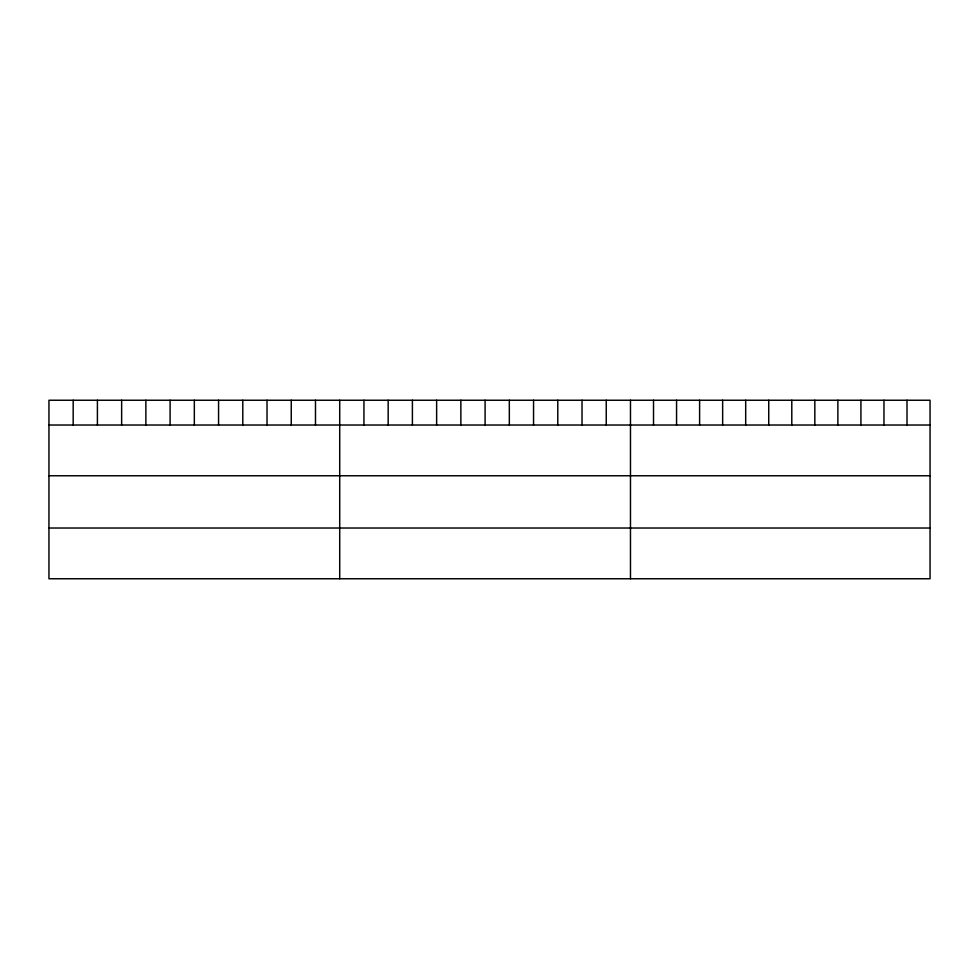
<?xml version="1.0" encoding="UTF-8"?>
<svg xmlns="http://www.w3.org/2000/svg" width="979" height="979" viewBox="0 0 979 979"><rect width="100%" height="100%" fill="white"/><g stroke="black" fill="none" stroke-linecap="round" stroke-linejoin="round"><path stroke-width="1.47" d="M930.05 425.021L930.05 578.76L48.95 578.76L48.95 400.24L930.05 400.24L930.05 425.021L48.95 425.021M48.95 475.757L930.05 475.757M48.95 528.024L930.05 528.024M907.007 400.24L907.007 425.021M883.964 400.24L883.964 425.021M860.92 400.24L860.92 425.021M837.877 400.24L837.877 425.021M814.834 400.24L814.834 425.021M791.791 400.24L791.791 425.021M768.735 400.24L768.735 425.021M745.692 400.24L745.692 425.021M722.649 400.24L722.649 425.021M699.606 400.24L699.606 425.021M676.562 400.24L676.562 425.021M653.519 400.24L653.519 425.021M630.476 400.24L630.476 578.76M606.246 400.24L606.246 425.021M582.015 400.24L582.015 425.021M557.785 400.24L557.785 425.021M533.555 400.24L533.555 425.021M509.325 400.24L509.325 425.021M485.094 400.24L485.094 425.021M460.864 400.24L460.864 425.021M436.634 400.24L436.634 425.021M412.404 400.24L412.404 425.021M388.173 400.24L388.173 425.021M363.943 400.24L363.943 425.021M339.713 400.24L339.713 578.76M315.483 400.24L315.483 425.021M291.252 400.24L291.252 425.021M267.022 400.24L267.022 425.021M242.792 400.24L242.792 425.021M218.562 400.24L218.562 425.021M194.332 400.24L194.332 425.021M170.101 400.24L170.101 425.021M145.871 400.24L145.871 425.021M121.641 400.24L121.641 425.021M97.41 400.24L97.41 425.021M73.18 400.24L73.18 425.021"/></g></svg>
